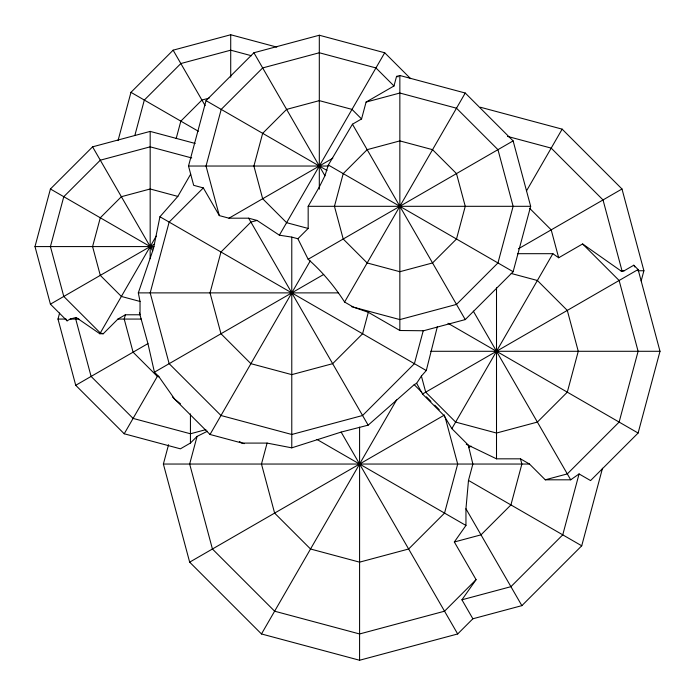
<?xml version="1.0" encoding="UTF-8"?>
<svg xmlns="http://www.w3.org/2000/svg" width="695" height="695" viewBox="0 0 695 695"><rect width="100%" height="100%" fill="white"/><g stroke="black" fill="none" stroke-linecap="round" stroke-linejoin="round"><path stroke-width="1.04" d="M602.504 468.239L581.724 545.801L521.875 605.64L472.869 618.776L461.923 599.802L476.084 579.656L454.33 541.987L465.954 525.463L465.954 508.783L468.482 480.419L472.869 464.043L468.248 445.026L451.854 428.633L443.879 415.375L422.508 394.004L416.635 383.275L421.396 376.065L426.287 370.539L437.363 326.633M297.877 238.741L308.172 228.455L308.172 206.311L319.309 187.007L324.93 175.766L328.335 165.019L352.452 124.205L361.565 118.949L366.083 102.078L393.987 85.971L396.55 76.389L399.851 75.503L465.25 93.026L513.127 140.903L530.659 206.311L513.127 271.71L465.25 319.587L423.55 330.759L399.851 330.507L368.324 312.307L353.486 307.164L344.59 302.03C334.434 286.244 322.254 271.641 308.137 259.261L297.877 238.741L291.778 237.108L279.381 235.188L257.046 220.437L248.654 218.187L228.976 218.187L219.316 215.598L203.322 187.911L193.679 185.322L188.51 166.036L206.033 100.636L253.91 52.759L319.309 35.236L384.709 52.759L410.606 78.657M195.191 143.465L150.172 131.398L92.583 146.836L50.422 188.988L34.993 246.577L50.422 304.167L67.094 320.838L70.16 319.066L76.163 317.459L99.837 333.756L103.242 333.756L117.933 319.066L125.361 314.774L140.034 314.774L140.034 301.456L138.322 292.882L153.491 248.497L159.937 216.762L177.833 196.407L190.673 174.158M207.466 431.213L197.067 436.408L190.439 443.036L180.405 448.831L124.214 433.776L75.729 385.299L57.989 319.066L59.605 313.037M118.063 140.503L130.964 92.339L173.125 50.179L230.714 34.75L276.784 47.095M76.163 317.459L75.729 319.066L91.097 376.421L133.084 418.407L190.439 433.776L205.894 429.632M134.865 135.377L144.325 100.054L180.839 63.54L230.714 50.179L251.494 55.748M125.361 314.774L124.214 319.066L133.084 352.183L157.331 376.421L159.033 376.881L174.671 399.13L180.483 403.795M176.156 138.618L180.839 121.13L201.915 100.054L209.117 98.125M472.869 618.776L457.684 633.962L359.584 660.25L261.476 633.962L189.666 562.151L163.377 464.043L168.564 444.713M197.067 436.408L189.666 464.043L212.427 549.007L274.621 611.2L359.584 633.962L444.539 611.2L476.084 579.656M416.635 383.275L414.211 384.665L368.15 425.158L341.132 432.082L291.778 447.841L267.097 443.089L261.476 464.043L274.621 513.101L310.535 549.007L359.584 562.151L408.634 549.007L444.539 513.101L457.684 464.043L445.026 416.8M368.324 312.307L362.582 333.756L332.653 363.676L291.778 374.631L250.904 363.676L220.984 333.756L210.029 292.882L220.984 252.007L250.904 222.079L257.046 220.437M423.298 330.507L414.402 363.676L362.582 415.506L291.778 434.479L220.984 415.506L169.154 363.676L150.181 292.882L169.154 222.079L203.322 187.911M517.454 253.684L552.855 253.684L558.676 257.767L582.601 243.954L620.713 270.746L621.825 271.38L621.99 270.746L603.025 199.943L551.196 148.113L507.463 136.394M621.825 271.38L624.214 270.746L633.788 265.221L638.106 269.53L660.007 351.288L638.106 433.037L590.568 480.575L579.074 473.938L562.75 534.846L510.921 586.676L461.923 599.802M641.19 280.867L643.9 270.746L621.99 188.988L562.151 129.148L480.393 107.239M99.837 333.756L156.219 236.1M124.214 433.776L157.817 375.569L154.429 372.181L147.939 343.608L139.417 312.785M279.381 235.188L384.709 52.759M244.223 443.645L210.029 434.479L310.222 260.938M344.59 302.03L465.25 93.026M261.476 633.962L396.61 399.912M526.619 190.691L562.151 129.148M451.854 428.633L552.855 253.684M466.249 444.253L496.508 458.83L520.477 458.83L529.512 464.043L545.28 479.811L570.708 479.811L579.074 473.938M50.422 304.167L154.594 244.023M228.976 218.187L332.801 158.243M75.729 385.299L147.939 343.608M308.137 259.261L513.127 140.903M154.429 372.181L323.722 274.438M518.383 248.81L621.99 188.988M422.508 394.004L638.106 269.53M189.666 562.151L444.539 414.993M468.482 447.676L471.132 446.147M366.083 102.078L399.851 93.026L456.493 108.203L497.959 149.668L513.127 206.311L497.959 262.945L456.493 304.41L399.851 319.587L351.427 306.608M545.28 479.811L567.302 473.912L619.132 422.082L638.106 351.288L619.132 280.485L582.601 243.954M454.33 541.987L481.001 534.846L510.921 504.926L521.875 464.043L520.477 458.83M188.51 166.036L328.17 166.036M308.172 206.311L530.659 206.311M34.993 246.577L154.003 246.577M620.713 270.746L624.214 270.746M637.854 270.746L643.9 270.746M138.322 292.882L338.552 292.882M57.989 319.066L66.068 319.066L67.094 320.838M70.16 319.066L78.952 319.066M117.933 319.066L141.363 319.066M430.761 351.288L660.007 351.288M267.097 443.089L242.155 443.089L239.349 441.464M163.377 464.043L529.512 464.043M396.55 76.389L398.2 76.832M191.733 157.965L150.172 146.836L100.297 160.198L63.784 196.702L50.422 246.577L63.784 296.452L100.297 332.966L103.242 333.756M511.181 273.465L537.383 280.485L567.302 310.413L578.257 351.288L567.302 392.162L537.383 422.082L496.508 433.037L455.633 422.082L425.705 392.162L421.396 376.065M308.172 228.455L286.609 222.678L262.667 198.735L253.91 166.036L262.667 133.336L286.609 109.393L319.309 100.636L352.009 109.393L361.565 118.949M177.833 196.407L150.172 188.988L121.373 196.702L100.297 217.787L92.583 246.577L100.297 275.376L121.373 296.452L140.034 301.456M328.335 165.019L513.127 271.71M206.033 100.636L326.989 170.466M130.964 92.339L198.388 131.268M447.962 323.262L638.106 433.037M159.937 216.762L426.287 370.539M50.422 188.988L153.491 248.497M468.482 480.419L581.724 545.801M316.963 439.44L465.954 525.463M529.712 208.387L551.196 229.863L558.676 257.767M393.987 85.971L375.952 67.936L319.309 52.759L262.667 67.936L221.21 109.393L206.033 166.036L219.316 215.598M414.211 384.665L421.848 392.301M426.382 396.836L430.926 401.38M434.705 405.159L439.249 409.703M172.377 396.828L210.029 434.479M157.817 375.569L159.033 376.881M633.788 265.221L634.77 266.923M473.312 311.117L570.708 479.811M352.452 124.205L465.25 319.587M253.91 52.759L324.93 175.766M465.954 508.783L521.875 605.64M173.125 50.179L205.121 105.597M248.654 218.187L368.15 425.158M341.132 432.082L457.684 633.962M92.583 146.836L152.726 251.008M496.508 287.817L496.508 458.83M399.851 75.503L399.851 330.507M359.584 427.138L359.584 660.25M319.309 35.236L319.309 189.179M291.778 237.108L291.778 447.841M230.714 34.75L230.714 77.206M190.439 413.89L190.439 443.036M150.172 131.398L150.172 258.679M343.217 173.611L334.451 206.311L343.217 239.011L367.151 262.945L399.851 271.71L432.551 262.945L456.493 239.011L465.25 206.311L456.493 173.611L432.551 149.668L399.851 140.903L367.151 149.668L343.217 173.611"/></g></svg>
